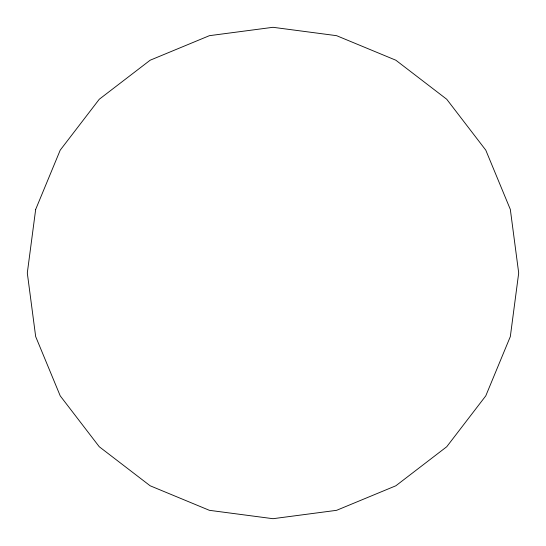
<?xml version="1.0" encoding="UTF-8"?>
<svg xmlns="http://www.w3.org/2000/svg" width="546" height="546" viewBox="0 0 546 546"><rect width="100%" height="100%" fill="white"/><g stroke="black" fill="none" stroke-linecap="round" stroke-linejoin="round"><path stroke-width="0.82" d="M35.674 209.411L27.3 273L35.674 336.589L60.217 395.85L99.263 446.737L150.15 485.783L209.411 510.326L273 518.7L336.589 510.326L395.85 485.783L446.737 446.737L485.783 395.85L510.326 336.589L518.7 273L510.326 209.411L485.783 150.15L446.737 99.263L395.85 60.217L336.589 35.674L273 27.3L209.411 35.674L150.15 60.217L99.263 99.263L60.217 150.15L35.674 209.411"/></g></svg>
